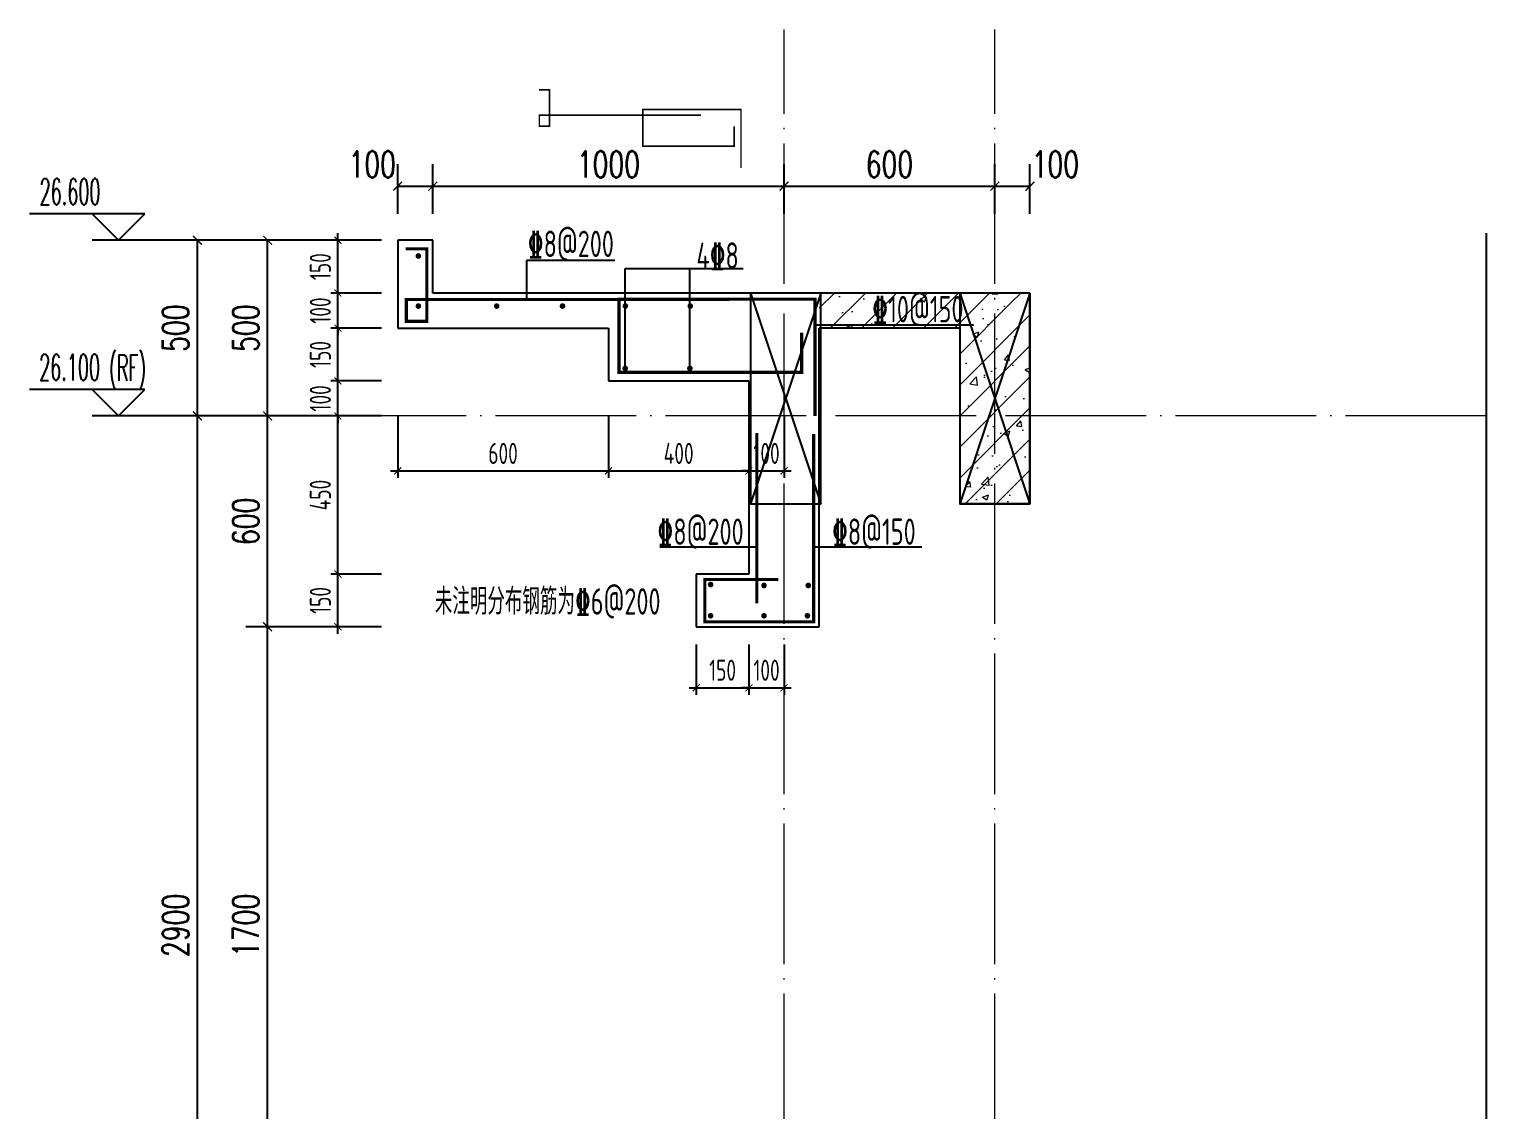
# Model space of a CAD drawing. Extents: x -1058961 to 23600, y -449123 to 2751847.
# Drawn here: x -103209 to -99009, y -17477 to -14403 of the extents above; entities that cross this region are included whole.
import ezdxf

# ---------------------------------------------------------------- set-up
doc = ezdxf.new("R2010")
doc.units = 0
doc.header["$LTSCALE"] = 1000
doc.linetypes.add('DOTE', pattern=[2.42, 2, -0.2, 0.02, -0.2])
doc.layers.get('0').update_dxf_attribs({"linetype": 'CONTINUOUS'})
doc.layers.get('DEFPOINTS').update_dxf_attribs({"linetype": 'CONTINUOUS'})
for name, color, linetype in [('DIM', 2, 'CONTINUOUS'), ('DIM_ELEV', 3, 'CONTINUOUS'), ('DIM_SYMB', 3, 'CONTINUOUS'), ('PUB_DIM', 3, 'CONTINUOUS'), ('PUB_TEXT', 2, 'CONTINUOUS'), ('REIN', 6, 'CONTINUOUS'), ('S-大样-砼线', 7, 'CONTINUOUS'), ('S-引出线', 40, 'CONTINUOUS'), ('TEXT', 2, 'CONTINUOUS'), ('WALL', 5, 'CONTINUOUS')]:
    doc.layers.add(name, color=color, linetype=linetype)
doc.layers.add('DOTE', color=19, linetype='DOTE', lineweight=9)
doc.layers.add('PUB_HATCH', color=8, linetype='CONTINUOUS', lineweight=9)
doc.styles.add('_TCH_DIM', font='SIMPLEX.shx', dxfattribs={"width": 0.7, "bigfont": 'GBCBIG.shx'})
doc.styles.add('_TCH_DIM_T3', font='SIMPLEX', dxfattribs={"width": 0.705882, "bigfont": 'GBCBIG'})
doc.styles.add('TSSD_DIMENSION', font='Tssdeng.shx', dxfattribs={"width": 0.7, "bigfont": 'tssdchn.shx'})
doc.styles.add('TSSD_REIN', font='tssdeng.shx', dxfattribs={"width": 0.7, "height": 300, "bigfont": 'tssdchn.shx'})
doc.dimstyles.new('_TCH_ARCH&&25', dxfattribs={"dimtxt": 74.375, "dimasz": 25, "dimexe": 62.5, "dimexo": 75, "dimgap": 25, "dimtad": 1, "dimdec": 0, "dimzin": 0, "dimdsep": 46, "dimtxsty": '_TCH_DIM_T3', "dimblk": 'ARCHTICK', "dimcen": 0.09, "dimclrt": 7, "dimazin": 0, "dimtfac": 1, "dimtdec": 0, "dimtix": 1, "dimtmove": 2, "dimatfit": 3, "dimldrblk": 'ARCHTICK', "dimfxl": 0, "dimtolj": 1, "dimtzin": 0, "dimarcsym": 0})
doc.dimstyles.new('TSSD_20_20', dxfattribs={"dimtxt": 60, "dimasz": 20, "dimexe": 20, "dimexo": 50, "dimgap": 20, "dimtad": 1, "dimdec": 0, "dimzin": 0, "dimdsep": 46, "dimtxsty": 'TSSD_DIMENSION', "dimblk": 'ARCHTICK', "dimblk1": 'ARCHTICK', "dimblk2": 'ARCHTICK', "dimcen": 0, "dimdle": 20, "dimclrt": 7, "dimadec": 0, "dimazin": 0, "dimtfac": 1, "dimtdec": 0, "dimtix": 1, "dimtmove": 2, "dimatfit": 3, "dimfxl": 0, "dimtolj": 1, "dimtzin": 0, "dimarcsym": 0})
pattern_1 = [(45, (-668291.086, 135539.91), (-44.194174, 44.194174), []), (50, (-668291.09, 135539.91), (179.315046, -15.688034), [18.75, -206.25]), (355, (-668291.09, 135539.91), (-34.687833, 188.048033), [15, -165]), (100.4514, (-668276.14, 135538.6), (144.627345, 172.359886), [15.93505, -175.28553]), (46.1842, (-668291.09, 135589.9), (266.81026, -41.37975), [28.125, -309.375]), (96.6356, (-668268.85, 135586.46), (233.66568, 243.52947), [23.90257, -262.92825]), (351.1842, (-668291.1, 135589.9), (233.66549, 243.52965), [22.5, -247.5]), (21, (-668266.09, 135577.41), (149.226763, -100.654723), [18.75, -206.25]), (326, (-668266.09, 135577.41), (60.828833, 181.28751), [15, -165]), (71.4514, (-668253.65, 135569.02), (210.055657, 80.632624), [15.93505, -175.28553]), (37.5, (-668291.086, 135539.91), (3.039964, 83.2234635), [0, -163, 0, -167.5, 0, -165.625]), (7.5, (-668291.09, 135539.91), (65.767384, 98.602928), [0, -95.5, 0, -159.25, 0, -63.125]), (327.5, (-668346.836, 135539.91), (133.455609, -5.638718), [0, -62.5, 0, -195, 0, -258.75]), (317.5, (-668371.84, 135539.91), (145.796542, 25.026246), [0, -81.25, 0, -129.5, 0, -183.75])]

# ---------------------------------------------------------------- blocks, each defined once
blk = doc.blocks.new('_ArchTick')
at = {"color": 0, "linetype": 'ByBlock', "const_width": 0.15}
blk.add_lwpolyline([(-0.5, -0.5), (0.5, 0.5)], dxfattribs=at)
blk = doc.blocks.new('*D2239')
at = {"layer": 'DEFPOINTS', "color": 0}
for p in [(-101310.5, -16103.1), (-101160.5, -16103.1), (-101160.5, -16276.8)]:
    blk.add_point(p, dxfattribs=at)
at = {"layer": 'DIM', "color": 0, "lineweight": -2}
for p, q in [((-101310.5, -16153.1), (-101310.5, -16296.8)), ((-101160.5, -16153.1), (-101160.5, -16296.8)), ((-101330.5, -16276.8), (-101140.5, -16276.8))]:
    blk.add_line(p, q, dxfattribs=at)
at = {"layer": 'DIM', "color": 0, "lineweight": -2, "xscale": 20, "yscale": 20, "zscale": 20, "rotation": 180}
blk.add_blockref('_ArchTick', (-101310.5, -16276.8), dxfattribs=at)
at = {"layer": 'DIM', "color": 0, "lineweight": -2, "xscale": 20, "yscale": 20, "zscale": 20}
blk.add_blockref('_ArchTick', (-101160.5, -16276.8), dxfattribs=at)
at = {"layer": 'DIM', "color": 7, "insert": (-101235.5, -16226.8), "char_height": 60, "attachment_point": 5, "style": 'TSSD_DIMENSION'}
blk.add_mtext('\\A1;150', dxfattribs=at)
blk = doc.blocks.new('*D2240')
at = {"layer": 'DEFPOINTS', "color": 0}
for p in [(-101160.5, -16103.1), (-101060.5, -16103.1), (-101060.5, -16276.8)]:
    blk.add_point(p, dxfattribs=at)
at = {"layer": 'DIM', "color": 0, "lineweight": -2}
for p, q in [((-101160.5, -16153.1), (-101160.5, -16296.8)), ((-101060.5, -16153.1), (-101060.5, -16296.8)), ((-101160.5, -16276.8), (-101180.5, -16276.8)), ((-101160.5, -16276.8), (-101060.5, -16276.8)), ((-101060.5, -16276.8), (-101040.5, -16276.8))]:
    blk.add_line(p, q, dxfattribs=at)
at = {"layer": 'DIM', "color": 0, "lineweight": -2, "xscale": 20, "yscale": 20, "zscale": 20}
blk.add_blockref('_ArchTick', (-101160.5, -16276.8), dxfattribs=at)
at = {"layer": 'DIM', "color": 0, "lineweight": -2, "xscale": 20, "yscale": 20, "zscale": 20, "rotation": 180}
blk.add_blockref('_ArchTick', (-101060.5, -16276.8), dxfattribs=at)
at = {"layer": 'DIM', "color": 7, "insert": (-101110.5, -16226.8), "char_height": 60, "attachment_point": 5, "style": 'TSSD_DIMENSION'}
blk.add_mtext('\\A1;100', dxfattribs=at)
blk = doc.blocks.new('*D2241')
at = {"layer": 'DEFPOINTS', "color": 0}
for p in [(-102060.5, -14849), (-102160.5, -15003.1), (-102060.5, -15003.1)]:
    blk.add_point(p, dxfattribs=at)
at = {"layer": 'PUB_DIM', "color": 0, "lineweight": -2}
for p, q in [((-102160.5, -14928.1), (-102160.5, -14786.5)), ((-102060.5, -14928.1), (-102060.5, -14786.5)), ((-102160.5, -14849), (-102060.5, -14849))]:
    blk.add_line(p, q, dxfattribs=at)
at = {"layer": 'PUB_DIM', "color": 0, "lineweight": -2, "xscale": 25, "yscale": 25, "zscale": 25, "rotation": 180}
blk.add_blockref('_ArchTick', (-102160.5, -14849), dxfattribs=at)
at = {"layer": 'PUB_DIM', "color": 0, "lineweight": -2, "xscale": 25, "yscale": 25, "zscale": 25}
blk.add_blockref('_ArchTick', (-102060.5, -14849), dxfattribs=at)
at = {"layer": 'PUB_DIM', "color": 7, "insert": (-102232.9, -14786.8), "char_height": 74.38, "attachment_point": 5, "style": '_TCH_DIM_T3'}
blk.add_mtext('\\A1;100', dxfattribs=at)
blk = doc.blocks.new('*D2242')
at = {"layer": 'DEFPOINTS', "color": 0}
for p in [(-101060.5, -14849), (-102060.5, -15003.1), (-101060.5, -15003.1)]:
    blk.add_point(p, dxfattribs=at)
at = {"layer": 'PUB_DIM', "color": 0, "lineweight": -2}
for p, q in [((-102060.5, -14928.1), (-102060.5, -14786.5)), ((-101060.5, -14928.1), (-101060.5, -14786.5)), ((-102060.5, -14849), (-101060.5, -14849))]:
    blk.add_line(p, q, dxfattribs=at)
at = {"layer": 'PUB_DIM', "color": 0, "lineweight": -2, "xscale": 25, "yscale": 25, "zscale": 25, "rotation": 180}
blk.add_blockref('_ArchTick', (-102060.5, -14849), dxfattribs=at)
at = {"layer": 'PUB_DIM', "color": 0, "lineweight": -2, "xscale": 25, "yscale": 25, "zscale": 25}
blk.add_blockref('_ArchTick', (-101060.5, -14849), dxfattribs=at)
at = {"layer": 'PUB_DIM', "color": 7, "insert": (-101560.5, -14786.8), "char_height": 74.38, "attachment_point": 5, "style": '_TCH_DIM_T3'}
blk.add_mtext('\\A1;1000', dxfattribs=at)
blk = doc.blocks.new('*D2243')
at = {"layer": 'DEFPOINTS', "color": 0}
for p in [(-100460.5, -14849), (-101060.5, -15003.1), (-100460.5, -15003.1)]:
    blk.add_point(p, dxfattribs=at)
at = {"layer": 'PUB_DIM', "color": 0, "lineweight": -2}
for p, q in [((-101060.5, -14928.1), (-101060.5, -14786.5)), ((-100460.5, -14928.1), (-100460.5, -14786.5)), ((-101060.5, -14849), (-100460.5, -14849))]:
    blk.add_line(p, q, dxfattribs=at)
at = {"layer": 'PUB_DIM', "color": 0, "lineweight": -2, "xscale": 25, "yscale": 25, "zscale": 25, "rotation": 180}
blk.add_blockref('_ArchTick', (-101060.5, -14849), dxfattribs=at)
at = {"layer": 'PUB_DIM', "color": 0, "lineweight": -2, "xscale": 25, "yscale": 25, "zscale": 25}
blk.add_blockref('_ArchTick', (-100460.5, -14849), dxfattribs=at)
at = {"layer": 'PUB_DIM', "color": 7, "insert": (-100760.5, -14786.8), "char_height": 74.38, "attachment_point": 5, "style": '_TCH_DIM_T3'}
blk.add_mtext('\\A1;600', dxfattribs=at)
blk = doc.blocks.new('*D2244')
at = {"layer": 'DEFPOINTS', "color": 0}
for p in [(-100360.5, -14849), (-100460.5, -15003.1), (-100360.5, -15003.1)]:
    blk.add_point(p, dxfattribs=at)
at = {"layer": 'PUB_DIM', "color": 0, "lineweight": -2}
for p, q in [((-100460.5, -14928.1), (-100460.5, -14786.5)), ((-100360.5, -14928.1), (-100360.5, -14786.5)), ((-100460.5, -14849), (-100360.5, -14849))]:
    blk.add_line(p, q, dxfattribs=at)
at = {"layer": 'PUB_DIM', "color": 0, "lineweight": -2, "xscale": 25, "yscale": 25, "zscale": 25, "rotation": 180}
blk.add_blockref('_ArchTick', (-100460.5, -14849), dxfattribs=at)
at = {"layer": 'PUB_DIM', "color": 0, "lineweight": -2, "xscale": 25, "yscale": 25, "zscale": 25}
blk.add_blockref('_ArchTick', (-100360.5, -14849), dxfattribs=at)
at = {"layer": 'PUB_DIM', "color": 7, "insert": (-100288.1, -14786.8), "char_height": 74.38, "attachment_point": 5, "style": '_TCH_DIM_T3'}
blk.add_mtext('\\A1;100', dxfattribs=at)
blk = doc.blocks.new('*D2245')
at = {"layer": 'DEFPOINTS', "color": 0}
for p in [(-102160.5, -15453.1), (-101560.5, -15453.1), (-101560.5, -15659.6)]:
    blk.add_point(p, dxfattribs=at)
at = {"layer": 'DIM', "color": 0, "lineweight": -2}
for p, q in [((-102160.5, -15503.1), (-102160.5, -15679.6)), ((-101560.5, -15503.1), (-101560.5, -15679.6)), ((-102180.5, -15659.6), (-101540.5, -15659.6))]:
    blk.add_line(p, q, dxfattribs=at)
at = {"layer": 'DIM', "color": 0, "lineweight": -2, "xscale": 20, "yscale": 20, "zscale": 20, "rotation": 180}
blk.add_blockref('_ArchTick', (-102160.5, -15659.6), dxfattribs=at)
at = {"layer": 'DIM', "color": 0, "lineweight": -2, "xscale": 20, "yscale": 20, "zscale": 20}
blk.add_blockref('_ArchTick', (-101560.5, -15659.6), dxfattribs=at)
at = {"layer": 'DIM', "color": 7, "insert": (-101860.5, -15609.6), "char_height": 60, "attachment_point": 5, "style": 'TSSD_DIMENSION'}
blk.add_mtext('\\A1;600', dxfattribs=at)
blk = doc.blocks.new('*D2246')
at = {"layer": 'DEFPOINTS', "color": 0}
for p in [(-101560.5, -15453.1), (-101160.5, -15453.1), (-101160.5, -15659.6)]:
    blk.add_point(p, dxfattribs=at)
at = {"layer": 'DIM', "color": 0, "lineweight": -2}
for p, q in [((-101560.5, -15503.1), (-101560.5, -15679.6)), ((-101160.5, -15503.1), (-101160.5, -15679.6)), ((-101580.5, -15659.6), (-101140.5, -15659.6))]:
    blk.add_line(p, q, dxfattribs=at)
at = {"layer": 'DIM', "color": 0, "lineweight": -2, "xscale": 20, "yscale": 20, "zscale": 20, "rotation": 180}
blk.add_blockref('_ArchTick', (-101560.5, -15659.6), dxfattribs=at)
at = {"layer": 'DIM', "color": 0, "lineweight": -2, "xscale": 20, "yscale": 20, "zscale": 20}
blk.add_blockref('_ArchTick', (-101160.5, -15659.6), dxfattribs=at)
at = {"layer": 'DIM', "color": 7, "insert": (-101360.5, -15609.6), "char_height": 60, "attachment_point": 5, "style": 'TSSD_DIMENSION'}
blk.add_mtext('\\A1;400', dxfattribs=at)
blk = doc.blocks.new('*D2247')
at = {"layer": 'DEFPOINTS', "color": 0}
for p in [(-101160.5, -15453.1), (-101060.5, -15453.1), (-101060.5, -15659.6)]:
    blk.add_point(p, dxfattribs=at)
at = {"layer": 'DIM', "color": 0, "lineweight": -2}
for p, q in [((-101160.5, -15503.1), (-101160.5, -15679.6)), ((-101060.5, -15503.1), (-101060.5, -15679.6)), ((-101160.5, -15659.6), (-101180.5, -15659.6)), ((-101160.5, -15659.6), (-101060.5, -15659.6)), ((-101060.5, -15659.6), (-101040.5, -15659.6))]:
    blk.add_line(p, q, dxfattribs=at)
at = {"layer": 'DIM', "color": 0, "lineweight": -2, "xscale": 20, "yscale": 20, "zscale": 20}
blk.add_blockref('_ArchTick', (-101160.5, -15659.6), dxfattribs=at)
at = {"layer": 'DIM', "color": 0, "lineweight": -2, "xscale": 20, "yscale": 20, "zscale": 20, "rotation": 180}
blk.add_blockref('_ArchTick', (-101060.5, -15659.6), dxfattribs=at)
at = {"layer": 'DIM', "color": 7, "insert": (-101110.5, -15609.6), "char_height": 60, "attachment_point": 5, "style": 'TSSD_DIMENSION'}
blk.add_mtext('\\A1;100', dxfattribs=at)
blk = doc.blocks.new('*D2250')
at = {"layer": 'DEFPOINTS', "color": 0}
for p in [(-102330.7, -15003.1), (-102156.1, -15003.1), (-102156.1, -15153.1)]:
    blk.add_point(p, dxfattribs=at)
at = {"layer": 'DIM', "color": 0, "lineweight": -2}
for p, q in [((-102330.7, -15173.1), (-102330.7, -14983.1)), ((-102206.1, -15003.1), (-102350.7, -15003.1)), ((-102206.1, -15153.1), (-102350.7, -15153.1))]:
    blk.add_line(p, q, dxfattribs=at)
at = {"layer": 'DIM', "color": 0, "lineweight": -2, "xscale": 20, "yscale": 20, "zscale": 20}
for p, rotation in [((-102330.7, -15003.1), 90), ((-102330.7, -15153.1), 270)]:
    blk.add_blockref('_ArchTick', p, dxfattribs=dict(at, rotation=rotation))
at = {"layer": 'DIM', "color": 7, "insert": (-102380.7, -15078.1), "char_height": 60, "attachment_point": 5, "rotation": 90, "style": 'TSSD_DIMENSION'}
blk.add_mtext('\\A1;150', dxfattribs=at)
blk = doc.blocks.new('*D2251')
at = {"layer": 'DEFPOINTS', "color": 0}
for p in [(-102330.7, -15253.1), (-102156.1, -15253.1), (-102156.1, -15403.1)]:
    blk.add_point(p, dxfattribs=at)
at = {"layer": 'DIM', "color": 0, "lineweight": -2}
for p, q in [((-102330.7, -15423.1), (-102330.7, -15233.1)), ((-102206.1, -15253.1), (-102350.7, -15253.1)), ((-102206.1, -15403.1), (-102350.7, -15403.1))]:
    blk.add_line(p, q, dxfattribs=at)
at = {"layer": 'DIM', "color": 0, "lineweight": -2, "xscale": 20, "yscale": 20, "zscale": 20}
for p, rotation in [((-102330.7, -15253.1), 90), ((-102330.7, -15403.1), 270)]:
    blk.add_blockref('_ArchTick', p, dxfattribs=dict(at, rotation=rotation))
at = {"layer": 'DIM', "color": 7, "insert": (-102380.7, -15328.1), "char_height": 60, "attachment_point": 5, "rotation": 90, "style": 'TSSD_DIMENSION'}
blk.add_mtext('\\A1;150', dxfattribs=at)
blk = doc.blocks.new('*D2252')
at = {"layer": 'DEFPOINTS', "color": 0}
for p in [(-102330.7, -15403.1), (-102156.1, -15403.1), (-102156.1, -15503.1)]:
    blk.add_point(p, dxfattribs=at)
at = {"layer": 'DIM', "color": 0, "lineweight": -2}
for p, q in [((-102206.1, -15403.1), (-102350.7, -15403.1)), ((-102330.7, -15403.1), (-102330.7, -15383.1)), ((-102330.7, -15503.1), (-102330.7, -15403.1)), ((-102206.1, -15503.1), (-102350.7, -15503.1)), ((-102330.7, -15503.1), (-102330.7, -15523.1))]:
    blk.add_line(p, q, dxfattribs=at)
at = {"layer": 'DIM', "color": 0, "lineweight": -2, "xscale": 20, "yscale": 20, "zscale": 20}
for p, rotation in [((-102330.7, -15403.1), 270), ((-102330.7, -15503.1), 90)]:
    blk.add_blockref('_ArchTick', p, dxfattribs=dict(at, rotation=rotation))
at = {"layer": 'DIM', "color": 7, "insert": (-102380.7, -15453.1), "char_height": 60, "attachment_point": 5, "rotation": 90, "style": 'TSSD_DIMENSION'}
blk.add_mtext('\\A1;100', dxfattribs=at)
blk = doc.blocks.new('*D2253')
at = {"layer": 'DEFPOINTS', "color": 0}
for p in [(-102330.7, -15503.1), (-102156.1, -15503.1), (-102156.1, -15953.1)]:
    blk.add_point(p, dxfattribs=at)
at = {"layer": 'DIM', "color": 0, "lineweight": -2}
for p, q in [((-102330.7, -15973.1), (-102330.7, -15483.1)), ((-102206.1, -15503.1), (-102350.7, -15503.1)), ((-102206.1, -15953.1), (-102350.7, -15953.1))]:
    blk.add_line(p, q, dxfattribs=at)
at = {"layer": 'DIM', "color": 0, "lineweight": -2, "xscale": 20, "yscale": 20, "zscale": 20}
for p, rotation in [((-102330.7, -15503.1), 90), ((-102330.7, -15953.1), 270)]:
    blk.add_blockref('_ArchTick', p, dxfattribs=dict(at, rotation=rotation))
at = {"layer": 'DIM', "color": 7, "insert": (-102380.7, -15728.1), "char_height": 60, "attachment_point": 5, "rotation": 90, "style": 'TSSD_DIMENSION'}
blk.add_mtext('\\A1;450', dxfattribs=at)
blk = doc.blocks.new('*D2254')
at = {"layer": 'DEFPOINTS', "color": 0}
for p in [(-102330.7, -15953.1), (-102156.1, -15953.1), (-102156.1, -16103.1)]:
    blk.add_point(p, dxfattribs=at)
at = {"layer": 'DIM', "color": 0, "lineweight": -2}
for p, q in [((-102206.1, -15953.1), (-102350.7, -15953.1)), ((-102330.7, -16123.1), (-102330.7, -15933.1)), ((-102206.1, -16103.1), (-102350.7, -16103.1))]:
    blk.add_line(p, q, dxfattribs=at)
at = {"layer": 'DIM', "color": 0, "lineweight": -2, "xscale": 20, "yscale": 20, "zscale": 20}
for p, rotation in [((-102330.7, -15953.1), 90), ((-102330.7, -16103.1), 270)]:
    blk.add_blockref('_ArchTick', p, dxfattribs=dict(at, rotation=rotation))
at = {"layer": 'DIM', "color": 7, "insert": (-102380.7, -16028.1), "char_height": 60, "attachment_point": 5, "rotation": 90, "style": 'TSSD_DIMENSION'}
blk.add_mtext('\\A1;150', dxfattribs=at)
blk = doc.blocks.new('*D2288')
at = {"layer": 'DEFPOINTS', "color": 0}
for p in [(-102530.7, -16103.1), (-102230.7, -16103.1), (-102230.7, -17803.1)]:
    blk.add_point(p, dxfattribs=at)
at = {"layer": 'PUB_DIM', "color": 0, "lineweight": -2}
for p, q in [((-102305.7, -16103.1), (-102593.2, -16103.1)), ((-102530.7, -17803.1), (-102530.7, -16103.1)), ((-102305.7, -17803.1), (-102593.2, -17803.1))]:
    blk.add_line(p, q, dxfattribs=at)
at = {"layer": 'PUB_DIM', "color": 0, "lineweight": -2, "xscale": 25, "yscale": 25, "zscale": 25}
for p, rotation in [((-102530.7, -16103.1), 90), ((-102530.7, -17803.1), 270)]:
    blk.add_blockref('_ArchTick', p, dxfattribs=dict(at, rotation=rotation))
at = {"layer": 'PUB_DIM', "color": 7, "insert": (-102592.9, -16953.1), "char_height": 74.38, "attachment_point": 5, "rotation": 90, "style": '_TCH_DIM_T3'}
blk.add_mtext('\\A1;1700', dxfattribs=at)
blk = doc.blocks.new('*D2289')
at = {"layer": 'DEFPOINTS', "color": 0}
for p in [(-102530.7, -15503.1), (-102230.7, -15503.1), (-102230.7, -16103.1)]:
    blk.add_point(p, dxfattribs=at)
at = {"layer": 'PUB_DIM', "color": 0, "lineweight": -2}
for p, q in [((-102305.7, -15503.1), (-102593.2, -15503.1)), ((-102530.7, -16103.1), (-102530.7, -15503.1)), ((-102305.7, -16103.1), (-102593.2, -16103.1))]:
    blk.add_line(p, q, dxfattribs=at)
at = {"layer": 'PUB_DIM', "color": 0, "lineweight": -2, "xscale": 25, "yscale": 25, "zscale": 25}
for p, rotation in [((-102530.7, -15503.1), 90), ((-102530.7, -16103.1), 270)]:
    blk.add_blockref('_ArchTick', p, dxfattribs=dict(at, rotation=rotation))
at = {"layer": 'PUB_DIM', "color": 7, "insert": (-102592.9, -15803.1), "char_height": 74.38, "attachment_point": 5, "rotation": 90, "style": '_TCH_DIM_T3'}
blk.add_mtext('\\A1;600', dxfattribs=at)
blk = doc.blocks.new('*D2290')
at = {"layer": 'DEFPOINTS', "color": 0}
for p in [(-102530.7, -15003.1), (-102230.7, -15003.1), (-102230.7, -15503.1)]:
    blk.add_point(p, dxfattribs=at)
at = {"layer": 'PUB_DIM', "color": 0, "lineweight": -2}
for p, q in [((-102305.7, -15003.1), (-102593.2, -15003.1)), ((-102530.7, -15503.1), (-102530.7, -15003.1)), ((-102305.7, -15503.1), (-102593.2, -15503.1))]:
    blk.add_line(p, q, dxfattribs=at)
at = {"layer": 'PUB_DIM', "color": 0, "lineweight": -2, "xscale": 25, "yscale": 25, "zscale": 25}
for p, rotation in [((-102530.7, -15003.1), 90), ((-102530.7, -15503.1), 270)]:
    blk.add_blockref('_ArchTick', p, dxfattribs=dict(at, rotation=rotation))
at = {"layer": 'PUB_DIM', "color": 7, "insert": (-102592.9, -15253.1), "char_height": 74.38, "attachment_point": 5, "rotation": 90, "style": '_TCH_DIM_T3'}
blk.add_mtext('\\A1;500', dxfattribs=at)
blk = doc.blocks.new('*D2297')
at = {"layer": 'DEFPOINTS', "color": 0}
for p in [(-102730.7, -15503.1), (-102230.7, -15503.1), (-102230.7, -18403.1)]:
    blk.add_point(p, dxfattribs=at)
at = {"layer": 'PUB_DIM', "color": 0, "lineweight": -2}
for p, q in [((-102305.7, -15503.1), (-102793.2, -15503.1)), ((-102730.7, -18403.1), (-102730.7, -15503.1)), ((-102305.7, -18403.1), (-102793.2, -18403.1))]:
    blk.add_line(p, q, dxfattribs=at)
at = {"layer": 'PUB_DIM', "color": 0, "lineweight": -2, "xscale": 25, "yscale": 25, "zscale": 25}
for p, rotation in [((-102730.7, -15503.1), 90), ((-102730.7, -18403.1), 270)]:
    blk.add_blockref('_ArchTick', p, dxfattribs=dict(at, rotation=rotation))
at = {"layer": 'PUB_DIM', "color": 7, "insert": (-102792.9, -16953.1), "char_height": 74.38, "attachment_point": 5, "rotation": 90, "style": '_TCH_DIM_T3'}
blk.add_mtext('\\A1;2900', dxfattribs=at)
blk = doc.blocks.new('*D2298')
at = {"layer": 'DEFPOINTS', "color": 0}
for p in [(-102730.7, -15003.1), (-102230.7, -15003.1), (-102230.7, -15503.1)]:
    blk.add_point(p, dxfattribs=at)
at = {"layer": 'PUB_DIM', "color": 0, "lineweight": -2}
for p, q in [((-102305.7, -15003.1), (-102793.2, -15003.1)), ((-102730.7, -15503.1), (-102730.7, -15003.1)), ((-102305.7, -15503.1), (-102793.2, -15503.1))]:
    blk.add_line(p, q, dxfattribs=at)
at = {"layer": 'PUB_DIM', "color": 0, "lineweight": -2, "xscale": 25, "yscale": 25, "zscale": 25}
for p, rotation in [((-102730.7, -15003.1), 90), ((-102730.7, -15503.1), 270)]:
    blk.add_blockref('_ArchTick', p, dxfattribs=dict(at, rotation=rotation))
at = {"layer": 'PUB_DIM', "color": 7, "insert": (-102792.9, -15253.1), "char_height": 74.38, "attachment_point": 5, "rotation": 90, "style": '_TCH_DIM_T3'}
blk.add_mtext('\\A1;500', dxfattribs=at)
blk = doc.blocks.new('A$C554E5645')
at = {"layer": 'REIN'}
for points in [[(382.1, 1518.4, 4.5, 4.5, 0), (412.4, 1518.4, 4.5, 4.5, 0), (412.4, 1415.2, 4.5, 4.5, 0), (383.2, 1415.2, 4.5, 4.5, 0), (383.2, 1446.3, 4.5, 4.5, 0), (843.2, 1446.3, 4.5, 4.5, 0)], [(2.2, 1065.9, 9, 9, 0), (62.7, 1065.9, 9, 9, 0), (62.7, 859.6, 9, 9, 0), (4.5, 859.6, 9, 9, 0), (4.5, 921.8, 9, 9, 0), (924.4, 921.8, 9, 9, 0)], [(1002.3, 542.3, 9, 9, 0), (1002.3, 57.2, 9, 9, 0)], [(1063.2, 125, 9, 9, 0), (854.1, 125, 9, 9, 0), (854.1, 4.5, 9, 9, 0), (1164.3, 4.5, 9, 9, 0), (1164.3, 539.4, 9, 9, 0)]]:
    blk.add_lwpolyline(points, format="xyseb", dxfattribs=at)
for points, const_width in [([(957.2, 1296.4), (957.2, 1462.6), (678, 1462.6), (678, 1358.4), (938.1, 1358.4), (938.1, 1414.8)], 4.5), ([(1168.1, 590.4), (1168.1, 922.8), (609.8, 922.8), (609.8, 714.5), (1130.1, 714.5), (1130.1, 827.2)], 9)]:
    blk.add_lwpolyline(points, dxfattribs=dict(at, const_width=const_width))
at = {"layer": 'REIN', "const_width": 8}
for points in [[(34.7, 1045.7, 1), (42.7, 1045.7, 1)], [(34.7, 903.2, 1), (42.7, 903.2, 1)], [(257.7, 903.2, 1), (265.7, 903.2, 1)], [(445.1, 903.2, 1), (453.1, 903.2, 1)], [(624.1, 903.2, 1), (632.1, 903.2, 1)], [(808.9, 903.2, 1), (816.9, 903.2, 1)], [(623.7, 725.8, 1), (631.7, 725.8, 1)], [(807.7, 725.8, 1), (815.7, 725.8, 1)], [(866.8, 110.6, 1), (874.8, 110.6, 1)], [(1018.7, 108, 1), (1026.7, 108, 1)], [(1144.8, 108, 1), (1152.8, 108, 1)], [(866.8, 21.8, 1), (874.8, 21.8, 1)], [(1018.7, 21.8, 1), (1026.7, 21.8, 1)], [(1142.4, 21.8, 1), (1150.4, 21.8, 1)]]:
    blk.add_lwpolyline(points, format="xyb", close=True, dxfattribs=at)
at = {"layer": 'S-大样-砼线'}
for p, q in [((984.3, 940.4), (1184.3, 340.3)), ((1184.3, 940.4), (984.3, 340.3))]:
    blk.add_line(p, q, dxfattribs=at)
blk.add_lwpolyline([(1184.3, 940.4), (984.3, 940.4), (984.3, 340.3), (1184.3, 340.3)], close=True, dxfattribs=at)
at = {"layer": 'S-引出线'}
for p, q in [((347.1, 921.8), (347.1, 1033.5)), ((347.1, 1033.5), (598.5, 1033.5)), ((627.7, 725.8), (627.7, 1010.5)), ((627.7, 1010.5), (963.3, 1010.5)), ((811.7, 725.8), (811.7, 1010.5)), ((726.4, 218.4), (1002.3, 218.4)), ((1164.3, 218.4), (1472, 218.4))]:
    blk.add_line(p, q, dxfattribs=at)
blk.add_lwpolyline([(1168.1, 849.5), (1619.3, 849.5)], dxfattribs=at)
at = {"layer": 'TEXT', "style": 'TSSD_REIN', "width": 0.7}
for s, p in [('%%1328@200', (350.3, 1042.7)), ('4%%1328', (830.4, 1009.4)), ('%%13210@150', (1331, 856.9)), ('%%1328@200', (719.6, 223.6)), ('%%1328@150', (1216.5, 223.6)), ('未注明分布钢筋为%%1326@200', (85.6, 25))]:
    blk.add_text(s, height=75, rotation=0, dxfattribs=at).set_placement(p)
blk = doc.blocks.new('*D3214')
at = {"layer": 'DEFPOINTS', "color": 0}
for p in [(-102330.7, -15153.1), (-102156.1, -15153.1), (-102156.1, -15253.1)]:
    blk.add_point(p, dxfattribs=at)
at = {"layer": 'DIM', "color": 0, "lineweight": -2}
for p, q in [((-102206.1, -15153.1), (-102350.7, -15153.1)), ((-102330.7, -15153.1), (-102330.7, -15133.1)), ((-102330.7, -15253.1), (-102330.7, -15153.1)), ((-102206.1, -15253.1), (-102350.7, -15253.1)), ((-102330.7, -15253.1), (-102330.7, -15273.1))]:
    blk.add_line(p, q, dxfattribs=at)
at = {"layer": 'DIM', "color": 0, "lineweight": -2, "xscale": 20, "yscale": 20, "zscale": 20}
for p, rotation in [((-102330.7, -15153.1), 270), ((-102330.7, -15253.1), 90)]:
    blk.add_blockref('_ArchTick', p, dxfattribs=dict(at, rotation=rotation))
at = {"layer": 'DIM', "color": 7, "insert": (-102380.7, -15203.1), "char_height": 60, "attachment_point": 5, "rotation": 90, "style": 'TSSD_DIMENSION'}
blk.add_mtext('\\A1;100', dxfattribs=at)

msp = doc.modelspace()

# ---------------------------------------------------------------- hatches: boundary and pattern name
at = {"layer": 'PUB_HATCH'}
h = msp.add_hatch(dxfattribs=at)
h.set_pattern_fill('钢筋混凝土', color=256, scale=25, style=0)
h.set_pattern_definition(pattern_1)
h.paths.add_polyline_path([(-100960.49, -15153.12), (-100960.49, -15253.12), (-100560.49, -15253.12), (-100360.49, -15153.12)])
h = msp.add_hatch(dxfattribs=at)
h.set_pattern_fill('钢筋混凝土', color=256, scale=25, style=0)
h.set_pattern_definition(pattern_1)
h.paths.add_polyline_path([(-100360.49, -15153.12), (-100560.49, -15253.12), (-100560.49, -15753.12), (-100360.49, -15753.12)])

# ---------------------------------------------------------------- linework, layer by layer
at = {"layer": 'DIM_ELEV'}
for p, q in [((-102880.68, -14928.12), (-103208.68, -14928.12)), ((-102955.68, -15003.12), (-103030.68, -14928.12)), ((-102955.68, -15003.12), (-102880.68, -14928.12)), ((-102530.68, -15003.12), (-103030.68, -15003.12)), ((-102880.68, -15428.12), (-103208.68, -15428.12)), ((-102955.68, -15503.12), (-103030.68, -15428.12)), ((-102955.68, -15503.12), (-102880.68, -15428.12)), ((-102530.68, -15503.12), (-103030.68, -15503.12))]:
    msp.add_line(p, q, dxfattribs=at)
at = {"layer": 'DIM_SYMB'}
msp.add_lwpolyline([(-99061.96, -14983.12), (-99061.96, -24615), (-99009.46, -24634.11), (-99114.46, -24652.62), (-99061.96, -24671.25), (-99061.96, -34303.12)], dxfattribs=at)
at = {"layer": 'DOTE', "color": 1, "linetype": 'DOTE', "ltscale": 0.2}
for p, q in [((-101060.49, -34003.12), (-101060.49, -14403.12)), ((-100460.49, -34003.12), (-100460.49, -14403.12)), ((-99061.96, -15503.12), (-102230.68, -15503.12))]:
    msp.add_line(p, q, dxfattribs=at)
at = {"layer": 'S-大样-砼线'}
for p, q in [((-100560.5, -15153.14), (-100360.5, -15753.14)), ((-100360.5, -15153.14), (-100560.5, -15753.14))]:
    msp.add_line(p, q, dxfattribs=at)
msp.add_lwpolyline([(-100360.5, -15153.14), (-100560.5, -15153.14), (-100560.5, -15753.14), (-100360.5, -15753.14)], close=True, dxfattribs=at)
at = {"layer": 'WALL'}
for p, q in [((-102060.49, -15003.12), (-102160.49, -15003.12)), ((-102160.49, -15003.12), (-102160.49, -15253.12)), ((-102060.49, -15153.12), (-102060.49, -15003.12)), ((-100960.49, -15153.12), (-102060.49, -15153.12)), ((-100360.49, -15153.12), (-100960.49, -15153.12)), ((-100360.49, -15153.12), (-100360.49, -15753.12)), ((-102160.49, -15253.12), (-101560.49, -15253.12)), ((-101560.49, -15253.12), (-101560.49, -15403.12)), ((-100960.49, -16103.12), (-100960.49, -15253.12)), ((-100560.49, -15253.12), (-100960.49, -15253.12)), ((-100560.49, -15253.12), (-100560.49, -15753.12)), ((-101560.49, -15403.12), (-101160.49, -15403.12)), ((-101160.49, -15403.12), (-101160.49, -15953.12)), ((-100360.49, -15753.12), (-100560.49, -15753.12)), ((-101160.49, -15953.12), (-101310.49, -15953.12)), ((-101310.49, -15953.12), (-101310.49, -16103.12)), ((-101310.49, -16103.12), (-100960.49, -16103.12))]:
    msp.add_line(p, q, dxfattribs=at)

# ---------------------------------------------------------------- block references
at = {"layer": 'TEXT'}
msp.add_blockref('A$C554E5645', (-102140.33, -16093.48), dxfattribs=at)

# ---------------------------------------------------------------- texts
at = {"layer": 'PUB_TEXT', "style": '_TCH_DIM', "width": 0.494118}
for s, p in [('26.600', (-103179.78, -14901.87)), ('(RF)', (-102982.43, -15403.1)), ('26.100', (-103181.18, -15401.87))]:
    msp.add_text(s, height=74.375, dxfattribs=at).set_placement(p)

# ---------------------------------------------------------------- dimensions: what is measured, and where the dimension line sits
at = {"layer": 'DIM'}
for p1, p2, distance, picture, middle in [((-102156.07, -15153.12), (-102156.07, -15003.12), 174.61, '*D2250', (-102380.68, -15078.12)), ((-102156.07, -15253.12), (-102156.07, -15153.12), 174.61, '*D3214', (-102380.68, -15203.12)), ((-102156.07, -15403.12), (-102156.07, -15253.12), 174.61, '*D2251', (-102380.68, -15328.12)), ((-102156.07, -15503.12), (-102156.07, -15403.12), 174.61, '*D2252', (-102380.68, -15453.12)), ((-102160.49, -15453.12), (-101560.49, -15453.12), -206.45, '*D2245', (-101860.49, -15609.57)), ((-101560.49, -15453.12), (-101160.49, -15453.12), -206.45, '*D2246', (-101360.49, -15609.57)), ((-101160.49, -15453.12), (-101060.49, -15453.12), -206.45, '*D2247', (-101110.49, -15609.57)), ((-102156.07, -15953.12), (-102156.07, -15503.12), 174.61, '*D2253', (-102380.68, -15728.12)), ((-102156.07, -16103.12), (-102156.07, -15953.12), 174.61, '*D2254', (-102380.68, -16028.12)), ((-101310.49, -16103.12), (-101160.49, -16103.12), -173.71, '*D2239', (-101235.49, -16226.83)), ((-101160.49, -16103.12), (-101060.49, -16103.12), -173.71, '*D2240', (-101110.49, -16226.83))]:
    dim = msp.add_aligned_dim(p1=p1, p2=p2, distance=distance, dimstyle='TSSD_20_20', dxfattribs=at)
    dim.commit()
    dim.dimension.update_dxf_attribs({"geometry": picture, "text_midpoint": middle})
at = {"layer": 'PUB_DIM'}
for base, p1, p2, picture, middle in [((-102060.49, -14848.96), (-102160.49, -15003.12), (-102060.49, -15003.12), '*D2241', (-102232.91, -14786.77)), ((-100360.49, -14848.96), (-100460.49, -15003.12), (-100360.49, -15003.12), '*D2244', (-100288.07, -14786.77))]:
    dim = msp.add_linear_dim(base=base, p1=p1, p2=p2, angle=360, dimstyle='_TCH_ARCH&&25', dxfattribs=at)
    dim.commit()
    dim.dimension.update_dxf_attribs({"geometry": picture, "text_midpoint": middle, "dimtype": 161})
for p1, p2, distance, picture, middle in [((-102060.49, -15003.12), (-101060.49, -15003.12), 154.16, '*D2242', (-101560.49, -14786.77)), ((-101060.49, -15003.12), (-100460.49, -15003.12), 154.16, '*D2243', (-100760.49, -14786.77)), ((-102230.68, -15503.12), (-102230.68, -15003.12), 500, '*D2298', (-102792.87, -15253.12)), ((-102230.68, -15503.12), (-102230.68, -15003.12), 300, '*D2290', (-102592.87, -15253.12)), ((-102230.68, -18403.12), (-102230.68, -15503.12), 500, '*D2297', (-102792.87, -16953.12)), ((-102230.68, -16103.12), (-102230.68, -15503.12), 300, '*D2289', (-102592.87, -15803.12)), ((-102230.68, -17803.12), (-102230.68, -16103.12), 300, '*D2288', (-102592.87, -16953.12))]:
    dim = msp.add_aligned_dim(p1=p1, p2=p2, distance=distance, dimstyle='_TCH_ARCH&&25', dxfattribs=at)
    dim.commit()
    dim.dimension.update_dxf_attribs({"geometry": picture, "text_midpoint": middle})

doc.saveas('drawing.dxf')
